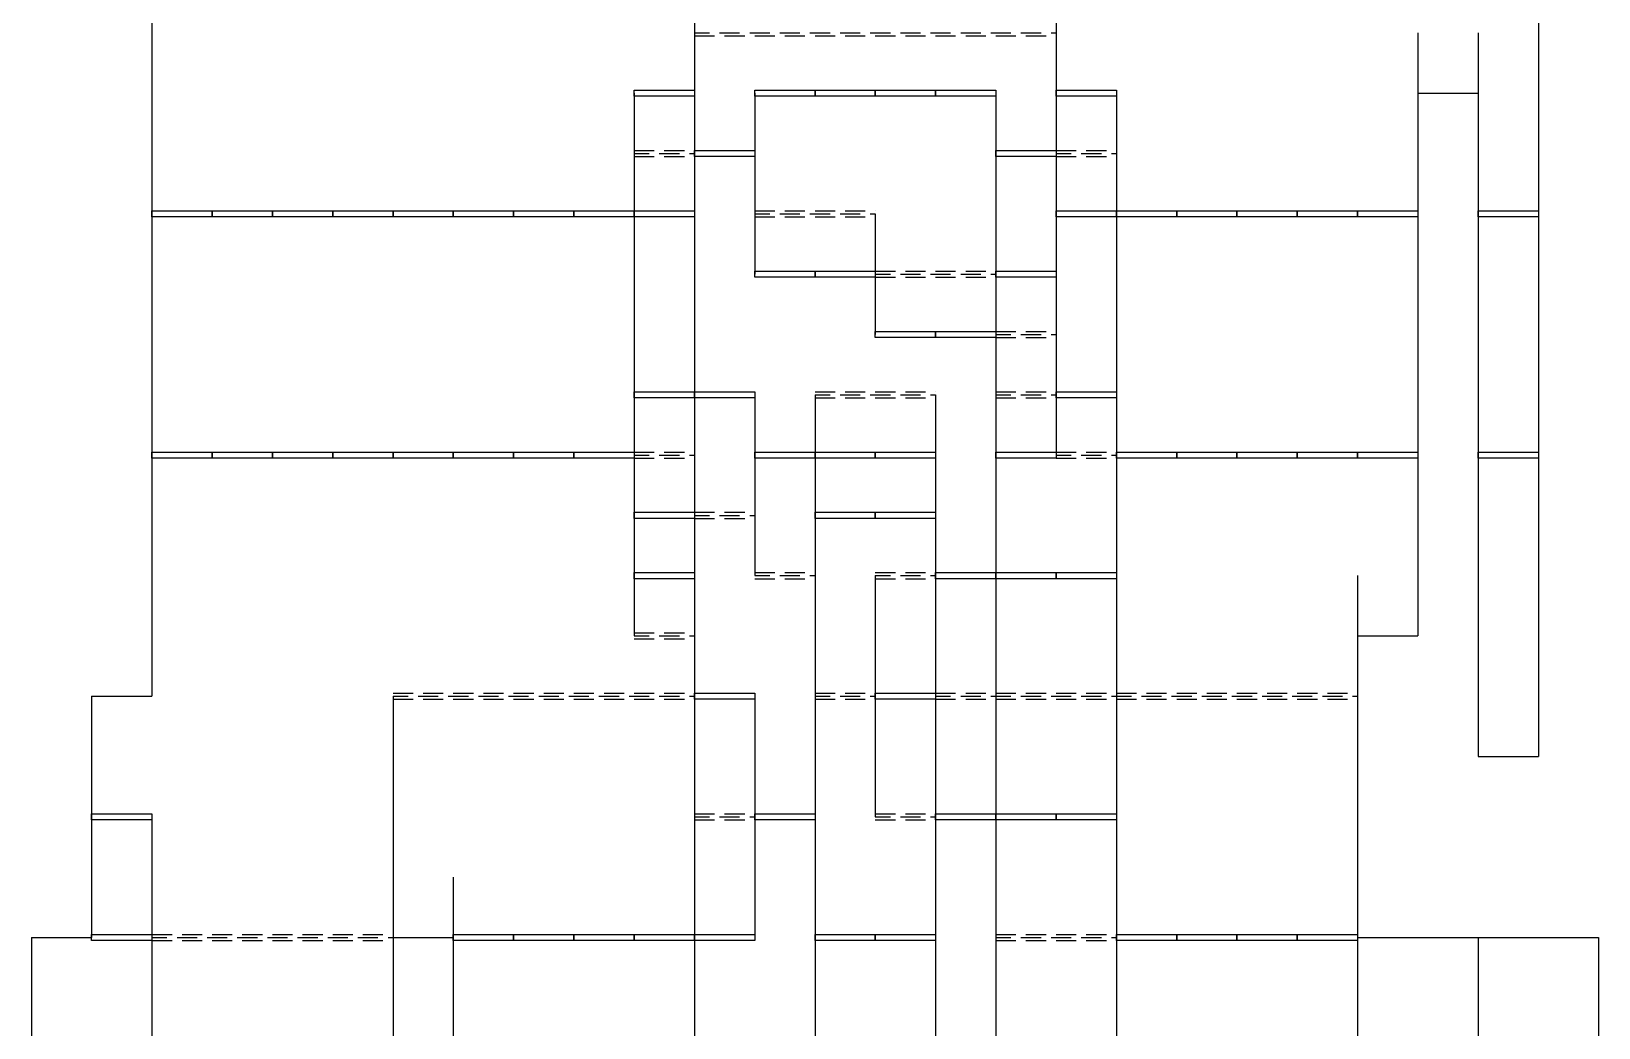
# Model space of a CAD drawing. Header units: millimetres. Extents: x 0 to 98, y 0 to 594.
# Drawn here: x 0 to 91.3, y 325.3 to 383.3 of the extents above; entities that cross this region are included whole.
import ezdxf

# ---------------------------------------------------------------- set-up
doc = ezdxf.new("R2010")
doc.units = ezdxf.units.MM
for name, color, linetype in [('CUT', 3, 'CONTINUOUS'), ('MOUNTAIN_FOLD', 1, 'CONTINUOUS'), ('VALLEY_FOLD', 5, 'CONTINUOUS')]:
    doc.layers.add(name, color=color, linetype=linetype)

msp = doc.modelspace()

# ---------------------------------------------------------------- linework, layer by layer
at = {"layer": 'CUT'}
for p, q in [((7.024, 386.736), (7.024, 383.224)), ((38.632, 386.736), (38.632, 383.224)), ((59.704, 386.736), (59.704, 383.224)), ((87.8, 386.736), (87.8, 383.224)), ((7.024, 383.224), (7.024, 379.712)), ((38.632, 383.224), (38.632, 379.712)), ((59.704, 383.224), (59.704, 379.712)), ((80.776, 383.224), (80.776, 379.712)), ((84.288, 383.224), (84.288, 379.712)), ((87.8, 383.224), (87.8, 379.712)), ((7.024, 379.712), (7.024, 376.2)), ((35.12, 379.712), (35.12, 376.2)), ((38.632, 379.712), (38.632, 376.2)), ((42.144, 379.712), (42.144, 376.2)), ((56.192, 379.712), (56.192, 376.2)), ((59.704, 379.712), (59.704, 376.2)), ((63.216, 379.712), (63.216, 376.2)), ((80.776, 379.712), (84.288, 379.712)), ((80.776, 379.712), (80.776, 376.2)), ((84.288, 379.712), (84.288, 376.2)), ((87.8, 379.712), (87.8, 376.2)), ((7.024, 376.2), (7.024, 372.688)), ((35.12, 376.2), (35.12, 372.688)), ((38.632, 376.2), (38.632, 372.688)), ((42.144, 376.2), (42.144, 372.688)), ((56.192, 376.2), (56.192, 372.688)), ((59.704, 376.2), (59.704, 372.688)), ((63.216, 376.2), (63.216, 372.688)), ((80.776, 376.2), (80.776, 372.688)), ((84.288, 376.2), (84.288, 372.688)), ((87.8, 376.2), (87.8, 372.688)), ((7.024, 372.688), (7.024, 369.176)), ((35.12, 372.688), (35.12, 369.176)), ((38.632, 372.688), (38.632, 369.176)), ((42.144, 372.688), (42.144, 369.176)), ((49.168, 372.688), (49.168, 369.176)), ((56.192, 372.688), (56.192, 369.176)), ((59.704, 372.688), (59.704, 369.176)), ((63.216, 372.688), (63.216, 369.176)), ((80.776, 372.688), (80.776, 369.176)), ((84.288, 372.688), (84.288, 369.176)), ((87.8, 372.688), (87.8, 369.176)), ((7.024, 369.176), (7.024, 365.664)), ((35.12, 369.176), (35.12, 365.664)), ((38.632, 369.176), (38.632, 365.664)), ((49.168, 369.176), (49.168, 365.664)), ((56.192, 369.176), (56.192, 365.664)), ((59.704, 369.176), (59.704, 365.664)), ((63.216, 369.176), (63.216, 365.664)), ((80.776, 369.176), (80.776, 365.664)), ((84.288, 369.176), (84.288, 365.664)), ((87.8, 369.176), (87.8, 365.664)), ((7.024, 365.664), (7.024, 362.152)), ((35.12, 365.664), (35.12, 362.152)), ((38.632, 365.664), (38.632, 362.152)), ((56.192, 365.664), (56.192, 362.152)), ((59.704, 365.664), (59.704, 362.152)), ((63.216, 365.664), (63.216, 362.152)), ((80.776, 365.664), (80.776, 362.152)), ((84.288, 365.664), (84.288, 362.152)), ((87.8, 365.664), (87.8, 362.152)), ((7.024, 362.152), (7.024, 358.64)), ((35.12, 362.152), (35.12, 358.64)), ((38.632, 362.152), (38.632, 358.64)), ((42.144, 362.152), (42.144, 358.64)), ((45.656, 362.152), (45.656, 358.64)), ((52.68, 362.152), (52.68, 358.64)), ((56.192, 362.152), (56.192, 358.64)), ((59.704, 362.152), (59.704, 358.64)), ((63.216, 362.152), (63.216, 358.64)), ((80.776, 362.152), (80.776, 358.64)), ((84.288, 362.152), (84.288, 358.64)), ((87.8, 362.152), (87.8, 358.64)), ((7.024, 358.64), (7.024, 355.128)), ((35.12, 358.64), (35.12, 355.128)), ((38.632, 358.64), (38.632, 355.128)), ((42.144, 358.64), (42.144, 355.128)), ((45.656, 358.64), (45.656, 355.128)), ((52.68, 358.64), (52.68, 355.128)), ((56.192, 358.64), (56.192, 355.128)), ((63.216, 358.64), (63.216, 355.128)), ((80.776, 358.64), (80.776, 355.128)), ((84.288, 358.64), (84.288, 355.128)), ((87.8, 358.64), (87.8, 355.128)), ((7.024, 355.128), (7.024, 351.616)), ((35.12, 355.128), (35.12, 351.616)), ((38.632, 355.128), (38.632, 351.616)), ((42.144, 355.128), (42.144, 351.616)), ((45.656, 355.128), (45.656, 351.616)), ((52.68, 355.128), (52.68, 351.616)), ((56.192, 355.128), (56.192, 351.616)), ((63.216, 355.128), (63.216, 351.616)), ((80.776, 355.128), (80.776, 351.616)), ((84.288, 355.128), (84.288, 351.616)), ((87.8, 355.128), (87.8, 351.616)), ((7.024, 351.616), (7.024, 348.104)), ((35.12, 351.616), (35.12, 348.104)), ((38.632, 351.616), (38.632, 348.104)), ((45.656, 351.616), (45.656, 348.104)), ((49.168, 351.616), (49.168, 348.104)), ((52.68, 351.616), (52.68, 348.104)), ((56.192, 351.616), (56.192, 348.104)), ((63.216, 351.616), (63.216, 348.104)), ((77.264, 351.616), (77.264, 348.104)), ((80.776, 351.616), (80.776, 348.104)), ((84.288, 351.616), (84.288, 348.104)), ((87.8, 351.616), (87.8, 348.104)), ((7.024, 348.104), (7.024, 344.592)), ((38.632, 348.104), (38.632, 344.592)), ((45.656, 348.104), (45.656, 344.592)), ((49.168, 348.104), (49.168, 344.592)), ((52.68, 348.104), (52.68, 344.592)), ((56.192, 348.104), (56.192, 344.592)), ((63.216, 348.104), (63.216, 344.592)), ((77.264, 348.104), (77.264, 344.592)), ((77.264, 348.104), (80.776, 348.104)), ((84.288, 348.104), (84.288, 344.592)), ((87.8, 348.104), (87.8, 344.592)), ((3.512, 344.592), (7.024, 344.592)), ((3.512, 344.592), (3.512, 341.08)), ((21.072, 344.592), (21.072, 341.08)), ((38.632, 344.592), (38.632, 341.08)), ((42.144, 344.592), (42.144, 341.08)), ((45.656, 344.592), (45.656, 341.08)), ((49.168, 344.592), (49.168, 341.08)), ((52.68, 344.592), (52.68, 341.08)), ((56.192, 344.592), (56.192, 341.08)), ((63.216, 344.592), (63.216, 341.08)), ((77.264, 344.592), (77.264, 341.08)), ((84.288, 344.592), (84.288, 341.08)), ((87.8, 344.592), (87.8, 341.08)), ((3.512, 341.08), (3.512, 337.568)), ((21.072, 341.08), (21.072, 337.568)), ((38.632, 341.08), (38.632, 337.568)), ((42.144, 341.08), (42.144, 337.568)), ((45.656, 341.08), (45.656, 337.568)), ((49.168, 341.08), (49.168, 337.568)), ((52.68, 341.08), (52.68, 337.568)), ((56.192, 341.08), (56.192, 337.568)), ((63.216, 341.08), (63.216, 337.568)), ((77.264, 341.08), (77.264, 337.568)), ((84.288, 341.08), (87.8, 341.08)), ((3.512, 337.568), (3.512, 334.056)), ((7.024, 337.568), (7.024, 334.056)), ((21.072, 337.568), (21.072, 334.056)), ((38.632, 337.568), (38.632, 334.056)), ((42.144, 337.568), (42.144, 334.056)), ((45.656, 337.568), (45.656, 334.056)), ((52.68, 337.568), (52.68, 334.056)), ((56.192, 337.568), (56.192, 334.056)), ((63.216, 337.568), (63.216, 334.056)), ((77.264, 337.568), (77.264, 334.056)), ((3.512, 334.056), (3.512, 330.544)), ((7.024, 334.056), (7.024, 330.544)), ((21.072, 334.056), (21.072, 330.544)), ((24.584, 334.056), (24.584, 330.544)), ((38.632, 334.056), (38.632, 330.544)), ((42.144, 334.056), (42.144, 330.544)), ((45.656, 334.056), (45.656, 330.544)), ((52.68, 334.056), (52.68, 330.544)), ((56.192, 334.056), (56.192, 330.544)), ((63.216, 334.056), (63.216, 330.544)), ((77.264, 334.056), (77.264, 330.544)), ((0, 330.544), (3.512, 330.544)), ((0, 330.544), (0, 327.032)), ((7.024, 330.544), (7.024, 327.032)), ((21.072, 330.544), (21.072, 327.032)), ((21.072, 330.544), (24.584, 330.544)), ((24.584, 330.544), (24.584, 327.032)), ((38.632, 330.544), (38.632, 327.032)), ((45.656, 330.544), (45.656, 327.032)), ((52.68, 330.544), (52.68, 327.032)), ((56.192, 330.544), (56.192, 327.032)), ((63.216, 330.544), (63.216, 327.032)), ((77.264, 330.544), (80.776, 330.544)), ((77.264, 330.544), (77.264, 327.032)), ((80.776, 330.544), (84.288, 330.544)), ((84.288, 330.544), (87.8, 330.544)), ((84.288, 330.544), (84.288, 327.032)), ((87.8, 330.544), (91.312, 330.544)), ((91.312, 330.544), (91.312, 327.032)), ((0, 327.032), (0, 323.52)), ((7.024, 327.032), (7.024, 323.52)), ((21.072, 327.032), (21.072, 323.52)), ((24.584, 327.032), (24.584, 323.52)), ((38.632, 327.032), (38.632, 323.52)), ((45.656, 327.032), (45.656, 323.52)), ((52.68, 327.032), (52.68, 323.52)), ((56.192, 327.032), (56.192, 323.52)), ((63.216, 327.032), (63.216, 323.52)), ((77.264, 327.032), (77.264, 323.52)), ((84.288, 327.032), (84.288, 323.52)), ((91.312, 327.032), (91.312, 323.52))]:
    msp.add_line(p, q, dxfattribs=at)
at = {"layer": 'MOUNTAIN_FOLD'}
for points in [[(35.12, 379.8876), (38.632, 379.8876), (38.632, 379.5364), (35.12, 379.5364)], [(42.144, 379.8876), (45.656, 379.8876), (45.656, 379.5364), (42.144, 379.5364)], [(45.656, 379.8876), (49.168, 379.8876), (49.168, 379.5364), (45.656, 379.5364)], [(49.168, 379.8876), (52.68, 379.8876), (52.68, 379.5364), (49.168, 379.5364)], [(52.68, 379.8876), (56.192, 379.8876), (56.192, 379.5364), (52.68, 379.5364)], [(59.704, 379.8876), (63.216, 379.8876), (63.216, 379.5364), (59.704, 379.5364)], [(38.632, 376.3756), (42.144, 376.3756), (42.144, 376.0244), (38.632, 376.0244)], [(56.192, 376.3756), (59.704, 376.3756), (59.704, 376.0244), (56.192, 376.0244)], [(7.024, 372.8636), (10.536, 372.8636), (10.536, 372.5124), (7.024, 372.5124)], [(10.536, 372.8636), (14.048, 372.8636), (14.048, 372.5124), (10.536, 372.5124)], [(14.048, 372.8636), (17.56, 372.8636), (17.56, 372.5124), (14.048, 372.5124)], [(17.56, 372.8636), (21.072, 372.8636), (21.072, 372.5124), (17.56, 372.5124)], [(21.072, 372.8636), (24.584, 372.8636), (24.584, 372.5124), (21.072, 372.5124)], [(24.584, 372.8636), (28.096, 372.8636), (28.096, 372.5124), (24.584, 372.5124)], [(28.096, 372.8636), (31.608, 372.8636), (31.608, 372.5124), (28.096, 372.5124)], [(31.608, 372.8636), (35.12, 372.8636), (35.12, 372.5124), (31.608, 372.5124)], [(35.12, 372.8636), (38.632, 372.8636), (38.632, 372.5124), (35.12, 372.5124)], [(59.704, 372.8636), (63.216, 372.8636), (63.216, 372.5124), (59.704, 372.5124)], [(63.216, 372.8636), (66.728, 372.8636), (66.728, 372.5124), (63.216, 372.5124)], [(66.728, 372.8636), (70.24, 372.8636), (70.24, 372.5124), (66.728, 372.5124)], [(70.24, 372.8636), (73.752, 372.8636), (73.752, 372.5124), (70.24, 372.5124)], [(73.752, 372.8636), (77.264, 372.8636), (77.264, 372.5124), (73.752, 372.5124)], [(77.264, 372.8636), (80.776, 372.8636), (80.776, 372.5124), (77.264, 372.5124)], [(84.288, 372.8636), (87.8, 372.8636), (87.8, 372.5124), (84.288, 372.5124)], [(42.144, 369.3516), (45.656, 369.3516), (45.656, 369.0004), (42.144, 369.0004)], [(45.656, 369.3516), (49.168, 369.3516), (49.168, 369.0004), (45.656, 369.0004)], [(56.192, 369.3516), (59.704, 369.3516), (59.704, 369.0004), (56.192, 369.0004)], [(49.168, 365.8396), (52.68, 365.8396), (52.68, 365.4884), (49.168, 365.4884)], [(52.68, 365.8396), (56.192, 365.8396), (56.192, 365.4884), (52.68, 365.4884)], [(35.12, 362.3276), (38.632, 362.3276), (38.632, 361.9764), (35.12, 361.9764)], [(38.632, 362.3276), (42.144, 362.3276), (42.144, 361.9764), (38.632, 361.9764)], [(59.704, 362.3276), (63.216, 362.3276), (63.216, 361.9764), (59.704, 361.9764)], [(7.024, 358.8156), (10.536, 358.8156), (10.536, 358.4644), (7.024, 358.4644)], [(10.536, 358.8156), (14.048, 358.8156), (14.048, 358.4644), (10.536, 358.4644)], [(14.048, 358.8156), (17.56, 358.8156), (17.56, 358.4644), (14.048, 358.4644)], [(17.56, 358.8156), (21.072, 358.8156), (21.072, 358.4644), (17.56, 358.4644)], [(21.072, 358.8156), (24.584, 358.8156), (24.584, 358.4644), (21.072, 358.4644)], [(24.584, 358.8156), (28.096, 358.8156), (28.096, 358.4644), (24.584, 358.4644)], [(28.096, 358.8156), (31.608, 358.8156), (31.608, 358.4644), (28.096, 358.4644)], [(31.608, 358.8156), (35.12, 358.8156), (35.12, 358.4644), (31.608, 358.4644)], [(42.144, 358.8156), (45.656, 358.8156), (45.656, 358.4644), (42.144, 358.4644)], [(45.656, 358.8156), (49.168, 358.8156), (49.168, 358.4644), (45.656, 358.4644)], [(49.168, 358.8156), (52.68, 358.8156), (52.68, 358.4644), (49.168, 358.4644)], [(56.192, 358.8156), (59.704, 358.8156), (59.704, 358.4644), (56.192, 358.4644)], [(63.216, 358.8156), (66.728, 358.8156), (66.728, 358.4644), (63.216, 358.4644)], [(66.728, 358.8156), (70.24, 358.8156), (70.24, 358.4644), (66.728, 358.4644)], [(70.24, 358.8156), (73.752, 358.8156), (73.752, 358.4644), (70.24, 358.4644)], [(73.752, 358.8156), (77.264, 358.8156), (77.264, 358.4644), (73.752, 358.4644)], [(77.264, 358.8156), (80.776, 358.8156), (80.776, 358.4644), (77.264, 358.4644)], [(84.288, 358.8156), (87.8, 358.8156), (87.8, 358.4644), (84.288, 358.4644)], [(35.12, 355.3036), (38.632, 355.3036), (38.632, 354.9524), (35.12, 354.9524)], [(45.656, 355.3036), (49.168, 355.3036), (49.168, 354.9524), (45.656, 354.9524)], [(49.168, 355.3036), (52.68, 355.3036), (52.68, 354.9524), (49.168, 354.9524)], [(35.12, 351.7916), (38.632, 351.7916), (38.632, 351.4404), (35.12, 351.4404)], [(52.68, 351.7916), (56.192, 351.7916), (56.192, 351.4404), (52.68, 351.4404)], [(56.192, 351.7916), (59.704, 351.7916), (59.704, 351.4404), (56.192, 351.4404)], [(59.704, 351.7916), (63.216, 351.7916), (63.216, 351.4404), (59.704, 351.4404)], [(38.632, 344.7676), (42.144, 344.7676), (42.144, 344.4164), (38.632, 344.4164)], [(49.168, 344.7676), (52.68, 344.7676), (52.68, 344.4164), (49.168, 344.4164)], [(3.512, 337.7436), (7.024, 337.7436), (7.024, 337.3924), (3.512, 337.3924)], [(42.144, 337.7436), (45.656, 337.7436), (45.656, 337.3924), (42.144, 337.3924)], [(52.68, 337.7436), (56.192, 337.7436), (56.192, 337.3924), (52.68, 337.3924)], [(56.192, 337.7436), (59.704, 337.7436), (59.704, 337.3924), (56.192, 337.3924)], [(59.704, 337.7436), (63.216, 337.7436), (63.216, 337.3924), (59.704, 337.3924)], [(3.512, 330.7196), (7.024, 330.7196), (7.024, 330.3684), (3.512, 330.3684)], [(24.584, 330.7196), (28.096, 330.7196), (28.096, 330.3684), (24.584, 330.3684)], [(28.096, 330.7196), (31.608, 330.7196), (31.608, 330.3684), (28.096, 330.3684)], [(31.608, 330.7196), (35.12, 330.7196), (35.12, 330.3684), (31.608, 330.3684)], [(35.12, 330.7196), (38.632, 330.7196), (38.632, 330.3684), (35.12, 330.3684)], [(38.632, 330.7196), (42.144, 330.7196), (42.144, 330.3684), (38.632, 330.3684)], [(45.656, 330.7196), (49.168, 330.7196), (49.168, 330.3684), (45.656, 330.3684)], [(49.168, 330.7196), (52.68, 330.7196), (52.68, 330.3684), (49.168, 330.3684)], [(63.216, 330.7196), (66.728, 330.7196), (66.728, 330.3684), (63.216, 330.3684)], [(66.728, 330.7196), (70.24, 330.7196), (70.24, 330.3684), (66.728, 330.3684)], [(70.24, 330.7196), (73.752, 330.7196), (73.752, 330.3684), (70.24, 330.3684)], [(73.752, 330.7196), (77.264, 330.7196), (77.264, 330.3684), (73.752, 330.3684)]]:
    msp.add_lwpolyline(points, close=True, dxfattribs=at)
at = {"layer": 'VALLEY_FOLD'}
for p, q in [((38.632, 383.224), (39.51, 383.224)), ((38.632, 383.0484), (39.8027, 383.0484)), ((40.0953, 383.224), (41.266, 383.224)), ((40.388, 383.0484), (41.5587, 383.0484)), ((41.8513, 383.224), (42.144, 383.224)), ((42.144, 383.224), (43.022, 383.224)), ((42.144, 383.0484), (43.3147, 383.0484)), ((42.144, 383.0484), (42.144, 383.0484)), ((43.6073, 383.224), (44.778, 383.224)), ((43.9, 383.0484), (45.0707, 383.0484)), ((45.3633, 383.224), (45.656, 383.224)), ((45.656, 383.224), (46.534, 383.224)), ((45.656, 383.0484), (46.8267, 383.0484)), ((45.656, 383.0484), (45.656, 383.0484)), ((47.1193, 383.224), (48.29, 383.224)), ((47.412, 383.0484), (48.5827, 383.0484)), ((48.8753, 383.224), (49.168, 383.224)), ((49.168, 383.224), (50.046, 383.224)), ((49.168, 383.0484), (49.168, 383.0484)), ((49.168, 383.0484), (50.3387, 383.0484)), ((50.6313, 383.224), (51.802, 383.224)), ((50.924, 383.0484), (52.0947, 383.0484)), ((52.3873, 383.224), (52.68, 383.224)), ((52.68, 383.224), (53.558, 383.224)), ((52.68, 383.0484), (53.8507, 383.0484)), ((52.68, 383.0484), (52.68, 383.0484)), ((54.1433, 383.224), (55.314, 383.224)), ((54.436, 383.0484), (55.6067, 383.0484)), ((55.8993, 383.224), (56.192, 383.224)), ((56.192, 383.224), (57.07, 383.224)), ((56.192, 383.0484), (56.192, 383.0484)), ((56.192, 383.0484), (57.3627, 383.0484)), ((57.6553, 383.224), (58.826, 383.224)), ((57.948, 383.0484), (59.1187, 383.0484)), ((59.4113, 383.224), (59.704, 383.224)), ((59.704, 383.0484), (59.704, 383.0484)), ((35.12, 376.3756), (36.2907, 376.3756)), ((36.876, 376.3756), (38.0467, 376.3756)), ((38.632, 376.3756), (38.632, 376.3756)), ((59.704, 376.3756), (60.8747, 376.3756)), ((61.46, 376.3756), (62.6307, 376.3756)), ((63.216, 376.3756), (63.216, 376.3756)), ((35.12, 376.2), (35.998, 376.2)), ((35.12, 376.0244), (36.2907, 376.0244)), ((36.5833, 376.2), (37.754, 376.2)), ((36.876, 376.0244), (38.0467, 376.0244)), ((38.3393, 376.2), (38.632, 376.2)), ((38.632, 376.0244), (38.632, 376.0244)), ((59.704, 376.2), (60.582, 376.2)), ((59.704, 376.0244), (60.8747, 376.0244)), ((61.1673, 376.2), (62.338, 376.2)), ((61.46, 376.0244), (62.6307, 376.0244)), ((62.9233, 376.2), (63.216, 376.2)), ((63.216, 376.0244), (63.216, 376.0244)), ((42.144, 372.8636), (43.3147, 372.8636)), ((42.144, 372.688), (43.022, 372.688)), ((43.6073, 372.688), (44.778, 372.688)), ((43.9, 372.8636), (45.0707, 372.8636)), ((45.3633, 372.688), (45.656, 372.688)), ((45.656, 372.8636), (46.8267, 372.8636)), ((45.656, 372.8636), (45.656, 372.8636)), ((45.656, 372.688), (46.534, 372.688)), ((47.1193, 372.688), (48.29, 372.688)), ((47.412, 372.8636), (48.5827, 372.8636)), ((48.8753, 372.688), (49.168, 372.688)), ((49.168, 372.8636), (49.168, 372.8636)), ((42.144, 372.5124), (43.3147, 372.5124)), ((43.9, 372.5124), (45.0707, 372.5124)), ((45.656, 372.5124), (46.8267, 372.5124)), ((45.656, 372.5124), (45.656, 372.5124)), ((47.412, 372.5124), (48.5827, 372.5124)), ((49.168, 372.5124), (49.168, 372.5124)), ((49.168, 369.3516), (50.3387, 369.3516)), ((49.168, 369.176), (50.046, 369.176)), ((49.168, 369.0004), (50.3387, 369.0004)), ((50.6313, 369.176), (51.802, 369.176)), ((50.924, 369.3516), (52.0947, 369.3516)), ((50.924, 369.0004), (52.0947, 369.0004)), ((52.3873, 369.176), (52.68, 369.176)), ((52.68, 369.3516), (53.8507, 369.3516)), ((52.68, 369.3516), (52.68, 369.3516)), ((52.68, 369.176), (53.558, 369.176)), ((52.68, 369.0004), (53.8507, 369.0004)), ((52.68, 369.0004), (52.68, 369.0004)), ((54.1433, 369.176), (55.314, 369.176)), ((54.436, 369.3516), (55.6067, 369.3516)), ((54.436, 369.0004), (55.6067, 369.0004)), ((55.8993, 369.176), (56.192, 369.176)), ((56.192, 369.3516), (56.192, 369.3516)), ((56.192, 369.0004), (56.192, 369.0004)), ((56.192, 365.8396), (57.3627, 365.8396)), ((56.192, 365.664), (57.07, 365.664)), ((56.192, 365.4884), (57.3627, 365.4884)), ((57.6553, 365.664), (58.826, 365.664)), ((57.948, 365.8396), (59.1187, 365.8396)), ((57.948, 365.4884), (59.1187, 365.4884)), ((59.4113, 365.664), (59.704, 365.664)), ((59.704, 365.8396), (59.704, 365.8396)), ((59.704, 365.4884), (59.704, 365.4884)), ((45.656, 362.3276), (46.8267, 362.3276)), ((45.656, 362.152), (46.534, 362.152)), ((45.656, 361.9764), (46.8267, 361.9764)), ((47.1193, 362.152), (48.29, 362.152)), ((47.412, 362.3276), (48.5827, 362.3276)), ((47.412, 361.9764), (48.5827, 361.9764)), ((48.8753, 362.152), (49.168, 362.152)), ((49.168, 362.3276), (49.168, 362.3276)), ((49.168, 362.3276), (50.3387, 362.3276)), ((49.168, 362.152), (50.046, 362.152)), ((49.168, 361.9764), (50.3387, 361.9764)), ((49.168, 361.9764), (49.168, 361.9764)), ((50.6313, 362.152), (51.802, 362.152)), ((50.924, 362.3276), (52.0947, 362.3276)), ((50.924, 361.9764), (52.0947, 361.9764)), ((52.3873, 362.152), (52.68, 362.152)), ((52.68, 362.3276), (52.68, 362.3276)), ((52.68, 361.9764), (52.68, 361.9764)), ((56.192, 362.3276), (57.3627, 362.3276)), ((56.192, 362.152), (57.07, 362.152)), ((56.192, 361.9764), (57.3627, 361.9764)), ((57.6553, 362.152), (58.826, 362.152)), ((57.948, 362.3276), (59.1187, 362.3276)), ((57.948, 361.9764), (59.1187, 361.9764)), ((59.4113, 362.152), (59.704, 362.152)), ((59.704, 362.3276), (59.704, 362.3276)), ((59.704, 361.9764), (59.704, 361.9764)), ((35.12, 358.8156), (36.2907, 358.8156)), ((35.12, 358.64), (35.998, 358.64)), ((35.12, 358.4644), (36.2907, 358.4644)), ((36.5833, 358.64), (37.754, 358.64)), ((36.876, 358.8156), (38.0467, 358.8156)), ((36.876, 358.4644), (38.0467, 358.4644)), ((38.3393, 358.64), (38.632, 358.64)), ((38.632, 358.8156), (38.632, 358.8156)), ((38.632, 358.4644), (38.632, 358.4644)), ((59.704, 358.8156), (60.8747, 358.8156)), ((59.704, 358.64), (60.582, 358.64)), ((59.704, 358.4644), (60.8747, 358.4644)), ((61.1673, 358.64), (62.338, 358.64)), ((61.46, 358.8156), (62.6307, 358.8156)), ((61.46, 358.4644), (62.6307, 358.4644)), ((62.9233, 358.64), (63.216, 358.64)), ((63.216, 358.8156), (63.216, 358.8156)), ((63.216, 358.4644), (63.216, 358.4644)), ((38.632, 355.3036), (39.8027, 355.3036)), ((40.388, 355.3036), (41.5587, 355.3036)), ((42.144, 355.3036), (42.144, 355.3036)), ((38.632, 355.128), (39.51, 355.128)), ((38.632, 354.9524), (39.8027, 354.9524)), ((40.0953, 355.128), (41.266, 355.128)), ((40.388, 354.9524), (41.5587, 354.9524)), ((41.8513, 355.128), (42.144, 355.128)), ((42.144, 354.9524), (42.144, 354.9524)), ((42.144, 351.7916), (43.3147, 351.7916)), ((42.144, 351.616), (43.022, 351.616)), ((43.6073, 351.616), (44.778, 351.616)), ((43.9, 351.7916), (45.0707, 351.7916)), ((45.3633, 351.616), (45.656, 351.616)), ((45.656, 351.7916), (45.656, 351.7916)), ((49.168, 351.7916), (50.3387, 351.7916)), ((49.168, 351.616), (50.046, 351.616)), ((50.6313, 351.616), (51.802, 351.616)), ((50.924, 351.7916), (52.0947, 351.7916)), ((52.3873, 351.616), (52.68, 351.616)), ((52.68, 351.7916), (52.68, 351.7916)), ((42.144, 351.4404), (43.3147, 351.4404)), ((43.9, 351.4404), (45.0707, 351.4404)), ((45.656, 351.4404), (45.656, 351.4404)), ((49.168, 351.4404), (50.3387, 351.4404)), ((50.924, 351.4404), (52.0947, 351.4404)), ((52.68, 351.4404), (52.68, 351.4404)), ((35.12, 348.2796), (36.2907, 348.2796)), ((35.12, 348.104), (35.998, 348.104)), ((35.12, 347.9284), (36.2907, 347.9284)), ((36.5833, 348.104), (37.754, 348.104)), ((36.876, 348.2796), (38.0467, 348.2796)), ((36.876, 347.9284), (38.0467, 347.9284)), ((38.3393, 348.104), (38.632, 348.104)), ((38.632, 348.2796), (38.632, 348.2796)), ((38.632, 347.9284), (38.632, 347.9284)), ((21.072, 344.7676), (22.2427, 344.7676)), ((21.072, 344.592), (21.95, 344.592)), ((21.072, 344.4164), (22.2427, 344.4164)), ((22.5353, 344.592), (23.706, 344.592)), ((22.828, 344.7676), (23.9987, 344.7676)), ((22.828, 344.4164), (23.9987, 344.4164)), ((24.2913, 344.592), (24.584, 344.592)), ((24.584, 344.7676), (25.7547, 344.7676)), ((24.584, 344.7676), (24.584, 344.7676)), ((24.584, 344.592), (25.462, 344.592)), ((24.584, 344.4164), (24.584, 344.4164)), ((24.584, 344.4164), (25.7547, 344.4164)), ((26.0473, 344.592), (27.218, 344.592)), ((26.34, 344.7676), (27.5107, 344.7676)), ((26.34, 344.4164), (27.5107, 344.4164)), ((27.8033, 344.592), (28.096, 344.592)), ((28.096, 344.7676), (29.2667, 344.7676)), ((28.096, 344.7676), (28.096, 344.7676)), ((28.096, 344.592), (28.974, 344.592)), ((28.096, 344.4164), (29.2667, 344.4164)), ((28.096, 344.4164), (28.096, 344.4164)), ((29.5593, 344.592), (30.73, 344.592)), ((29.852, 344.7676), (31.0227, 344.7676)), ((29.852, 344.4164), (31.0227, 344.4164)), ((31.3153, 344.592), (31.608, 344.592)), ((31.608, 344.7676), (32.7787, 344.7676)), ((31.608, 344.7676), (31.608, 344.7676)), ((31.608, 344.592), (32.486, 344.592)), ((31.608, 344.4164), (32.7787, 344.4164)), ((31.608, 344.4164), (31.608, 344.4164)), ((33.0713, 344.592), (34.242, 344.592)), ((33.364, 344.7676), (34.5347, 344.7676)), ((33.364, 344.4164), (34.5347, 344.4164)), ((34.8273, 344.592), (35.12, 344.592)), ((35.12, 344.7676), (36.2907, 344.7676)), ((35.12, 344.592), (35.998, 344.592)), ((35.12, 344.4164), (36.2907, 344.4164)), ((36.5833, 344.592), (37.754, 344.592)), ((36.876, 344.7676), (38.0467, 344.7676)), ((36.876, 344.4164), (38.0467, 344.4164)), ((38.3393, 344.592), (38.632, 344.592)), ((38.632, 344.7676), (38.632, 344.7676)), ((38.632, 344.4164), (38.632, 344.4164)), ((45.656, 344.7676), (46.8267, 344.7676)), ((45.656, 344.592), (46.534, 344.592)), ((45.656, 344.4164), (46.8267, 344.4164)), ((47.1193, 344.592), (48.29, 344.592)), ((47.412, 344.7676), (48.5827, 344.7676)), ((47.412, 344.4164), (48.5827, 344.4164)), ((48.8753, 344.592), (49.168, 344.592)), ((49.168, 344.7676), (49.168, 344.7676)), ((49.168, 344.4164), (49.168, 344.4164)), ((52.68, 344.7676), (53.8507, 344.7676)), ((52.68, 344.592), (53.558, 344.592)), ((52.68, 344.4164), (53.8507, 344.4164)), ((54.1433, 344.592), (55.314, 344.592)), ((54.436, 344.7676), (55.6067, 344.7676)), ((54.436, 344.4164), (55.6067, 344.4164)), ((55.8993, 344.592), (56.192, 344.592)), ((56.192, 344.7676), (57.3627, 344.7676)), ((56.192, 344.7676), (56.192, 344.7676)), ((56.192, 344.592), (57.07, 344.592)), ((56.192, 344.4164), (56.192, 344.4164)), ((56.192, 344.4164), (57.3627, 344.4164)), ((57.6553, 344.592), (58.826, 344.592)), ((57.948, 344.7676), (59.1187, 344.7676)), ((57.948, 344.4164), (59.1187, 344.4164)), ((59.4113, 344.592), (59.704, 344.592)), ((59.704, 344.7676), (59.704, 344.7676)), ((59.704, 344.7676), (60.8747, 344.7676)), ((59.704, 344.592), (60.582, 344.592)), ((59.704, 344.4164), (59.704, 344.4164)), ((59.704, 344.4164), (60.8747, 344.4164)), ((61.1673, 344.592), (62.338, 344.592)), ((61.46, 344.7676), (62.6307, 344.7676)), ((61.46, 344.4164), (62.6307, 344.4164)), ((62.9233, 344.592), (63.216, 344.592)), ((63.216, 344.7676), (64.3867, 344.7676)), ((63.216, 344.7676), (63.216, 344.7676)), ((63.216, 344.592), (64.094, 344.592)), ((63.216, 344.4164), (64.3867, 344.4164)), ((63.216, 344.4164), (63.216, 344.4164)), ((64.6793, 344.592), (65.85, 344.592)), ((64.972, 344.7676), (66.1427, 344.7676)), ((64.972, 344.4164), (66.1427, 344.4164)), ((66.4353, 344.592), (66.728, 344.592)), ((66.728, 344.7676), (67.8987, 344.7676)), ((66.728, 344.592), (67.606, 344.592)), ((66.728, 344.4164), (67.8987, 344.4164)), ((68.1913, 344.592), (69.362, 344.592)), ((68.484, 344.7676), (69.6547, 344.7676)), ((68.484, 344.4164), (69.6547, 344.4164)), ((69.9473, 344.592), (70.24, 344.592)), ((70.24, 344.7676), (71.4107, 344.7676)), ((70.24, 344.7676), (70.24, 344.7676)), ((70.24, 344.592), (71.118, 344.592)), ((70.24, 344.4164), (70.24, 344.4164)), ((70.24, 344.4164), (71.4107, 344.4164)), ((71.7033, 344.592), (72.874, 344.592)), ((71.996, 344.7676), (73.1667, 344.7676)), ((71.996, 344.4164), (73.1667, 344.4164)), ((73.4593, 344.592), (73.752, 344.592)), ((73.752, 344.7676), (73.752, 344.7676)), ((73.752, 344.7676), (74.9227, 344.7676)), ((73.752, 344.592), (74.63, 344.592)), ((73.752, 344.4164), (74.9227, 344.4164)), ((73.752, 344.4164), (73.752, 344.4164)), ((75.2153, 344.592), (76.386, 344.592)), ((75.508, 344.7676), (76.6787, 344.7676)), ((75.508, 344.4164), (76.6787, 344.4164)), ((76.9713, 344.592), (77.264, 344.592)), ((77.264, 344.7676), (77.264, 344.7676)), ((77.264, 344.4164), (77.264, 344.4164)), ((38.632, 337.7436), (39.8027, 337.7436)), ((38.632, 337.568), (39.51, 337.568)), ((38.632, 337.3924), (39.8027, 337.3924)), ((40.0953, 337.568), (41.266, 337.568)), ((40.388, 337.7436), (41.5587, 337.7436)), ((40.388, 337.3924), (41.5587, 337.3924)), ((41.8513, 337.568), (42.144, 337.568)), ((42.144, 337.7436), (42.144, 337.7436)), ((42.144, 337.3924), (42.144, 337.3924)), ((49.168, 337.7436), (50.3387, 337.7436)), ((49.168, 337.568), (50.046, 337.568)), ((49.168, 337.3924), (50.3387, 337.3924)), ((50.6313, 337.568), (51.802, 337.568)), ((50.924, 337.7436), (52.0947, 337.7436)), ((50.924, 337.3924), (52.0947, 337.3924)), ((52.3873, 337.568), (52.68, 337.568)), ((52.68, 337.7436), (52.68, 337.7436)), ((52.68, 337.3924), (52.68, 337.3924)), ((7.024, 330.7196), (8.1947, 330.7196)), ((8.78, 330.7196), (9.9507, 330.7196)), ((10.536, 330.7196), (11.7067, 330.7196)), ((12.292, 330.7196), (13.4627, 330.7196)), ((14.048, 330.7196), (14.048, 330.7196)), ((14.048, 330.7196), (15.2187, 330.7196)), ((15.804, 330.7196), (16.9747, 330.7196)), ((17.56, 330.7196), (18.7307, 330.7196)), ((19.316, 330.7196), (20.4867, 330.7196)), ((21.072, 330.7196), (21.072, 330.7196)), ((56.192, 330.7196), (57.3627, 330.7196)), ((57.948, 330.7196), (59.1187, 330.7196)), ((59.704, 330.7196), (60.8747, 330.7196)), ((59.704, 330.7196), (59.704, 330.7196)), ((61.46, 330.7196), (62.6307, 330.7196)), ((63.216, 330.7196), (63.216, 330.7196)), ((7.024, 330.544), (7.902, 330.544)), ((7.024, 330.3684), (8.1947, 330.3684)), ((8.4873, 330.544), (9.658, 330.544)), ((8.78, 330.3684), (9.9507, 330.3684)), ((10.2433, 330.544), (10.536, 330.544)), ((10.536, 330.544), (11.414, 330.544)), ((10.536, 330.3684), (11.7067, 330.3684)), ((11.9993, 330.544), (13.17, 330.544)), ((12.292, 330.3684), (13.4627, 330.3684)), ((13.7553, 330.544), (14.048, 330.544)), ((14.048, 330.544), (14.926, 330.544)), ((14.048, 330.3684), (15.2187, 330.3684)), ((14.048, 330.3684), (14.048, 330.3684)), ((15.5113, 330.544), (16.682, 330.544)), ((15.804, 330.3684), (16.9747, 330.3684)), ((17.2673, 330.544), (17.56, 330.544)), ((17.56, 330.544), (18.438, 330.544)), ((17.56, 330.3684), (18.7307, 330.3684)), ((19.0233, 330.544), (20.194, 330.544)), ((19.316, 330.3684), (20.4867, 330.3684)), ((20.7793, 330.544), (21.072, 330.544)), ((21.072, 330.3684), (21.072, 330.3684)), ((56.192, 330.544), (57.07, 330.544)), ((56.192, 330.3684), (57.3627, 330.3684)), ((57.6553, 330.544), (58.826, 330.544)), ((57.948, 330.3684), (59.1187, 330.3684)), ((59.4113, 330.544), (59.704, 330.544)), ((59.704, 330.544), (60.582, 330.544)), ((59.704, 330.3684), (59.704, 330.3684)), ((59.704, 330.3684), (60.8747, 330.3684)), ((61.1673, 330.544), (62.338, 330.544)), ((61.46, 330.3684), (62.6307, 330.3684)), ((62.9233, 330.544), (63.216, 330.544)), ((63.216, 330.3684), (63.216, 330.3684))]:
    msp.add_line(p, q, dxfattribs=at)

doc.saveas('drawing.dxf')
